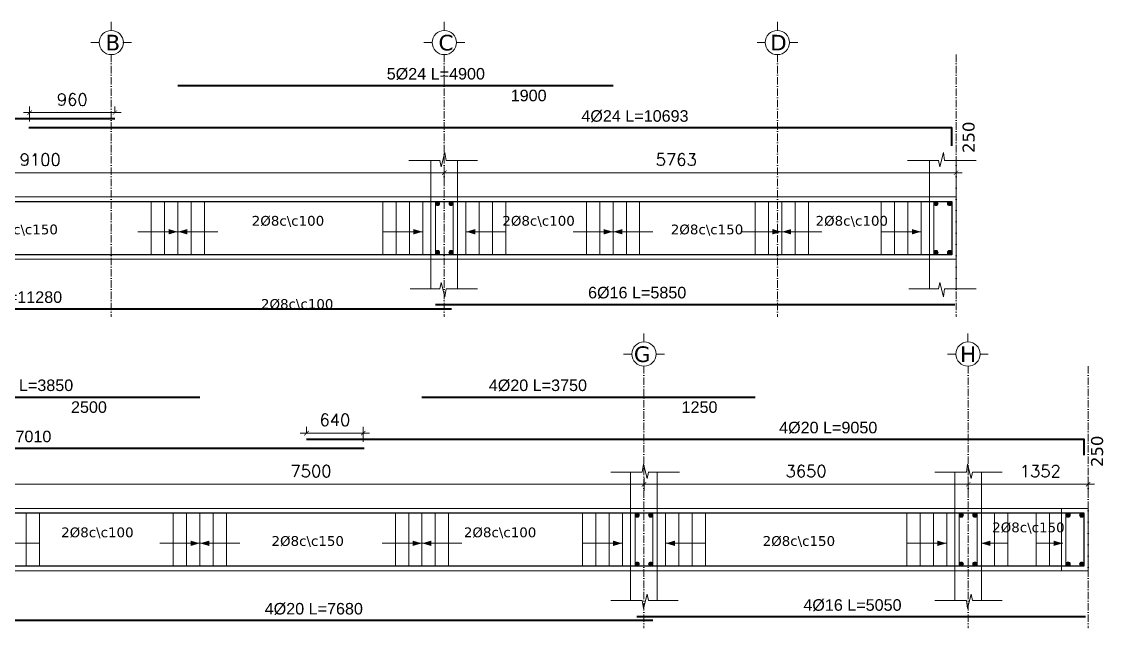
# Model space of a CAD drawing. Header units: inches. Extents: x -17020 to 43805, y -10194 to 123061.
# Drawn here: x 16658 to 17884, y 112094 to 112776 of the extents above; entities that cross this region are included whole.
import ezdxf

# ---------------------------------------------------------------- set-up
doc = ezdxf.new("R2010")
doc.units = ezdxf.units.IN
doc.header["$LTSCALE"] = 0.7
doc.header["$MEASUREMENT"] = 0
doc.linetypes.add('ACAD_ISO10W100', pattern=[18, 12, -3, 0, -3])
doc.layers.get('0').update_dxf_attribs({"lineweight": 13})
doc.layers.get('Defpoints').update_dxf_attribs({"lineweight": 5})
for name, color, linetype, lineweight in [('axis', 254, 'ACAD_ISO10W100', 9), ('BEAM FRAME', 5, 'Continuous', 18), ('COLUMN', 4, 'Continuous', 20), ('elevline', 30, 'Continuous', 20), ('FRAME 070', 5, 'Continuous', 60), ('hatch', 9, 'Continuous', 9), ('renforcment', 141, 'Continuous', 40), ('tex', 3, 'Continuous', 25), ('TEXT', 3, 'Continuous', 25), ('top rein. extension', 50, 'Continuous', 20), ('top renforcment', 7, 'Continuous', 40)]:
    doc.layers.add(name, color=color, linetype=linetype, lineweight=lineweight)
doc.styles.add('100', font='romans.shx', dxfattribs={"height": 13.5})
doc.styles.add('romanc', font='verdana.ttf', dxfattribs={"height": 250})
doc.styles.get("Standard").update_dxf_attribs({"font": 'arial.ttf', "height": 13})
doc.dimstyles.new('100', dxfattribs={"dimtxt": 13.5, "dimasz": 5, "dimexe": 7, "dimexo": 7, "dimgap": 8, "dimtad": 1, "dimdec": 0, "dimlfac": 10, "dimzin": 4, "dimdsep": 46, "dimtxsty": '100', "dimblk": 'ARCHTICK', "dimcen": 0.09, "dimdle": 7, "dimclrd": 1, "dimclre": 8, "dimclrt": 2, "dimadec": 0, "dimazin": 1, "dimtfac": 1, "dimtdec": 0, "dimtix": 1, "dimtofl": 0, "dimtmove": 0, "dimatfit": 3, "dimldrblk": 'ARCHTICK', "dimfxl": 0.18, "dimtolj": 1, "dimtzin": 0, "dimlwd": -1, "dimlwe": -1, "dimarcsym": 0})
doc.dimstyles.get("Standard").update_dxf_attribs({"dimtxt": 13, "dimasz": 5, "dimexe": 0.18, "dimexo": 0.0625, "dimgap": 6, "dimtad": 1, "dimdec": 0, "dimlfac": 10, "dimzin": 0, "dimdsep": 46, "dimtxsty": 'Standard', "dimblk": 'ARCHTICK', "dimcen": 0.09, "dimse1": 1, "dimse2": 1, "dimclrd": 1, "dimclre": 7, "dimclrt": 3, "dimadec": 0, "dimazin": 0, "dimtfac": 1, "dimtdec": 0, "dimtix": 1, "dimtofl": 0, "dimtmove": 0, "dimatfit": 3, "dimldrblk": 'ARCHTICK', "dimfxl": 1, "dimtolj": 1, "dimtzin": 0, "dimarcsym": 0})

# ---------------------------------------------------------------- blocks, each defined once
blk = doc.blocks.new('*D637')
at = {"layer": 'Defpoints', "color": 0, "transparency": 16777216}
for p in [(16666, 112657.1, -167.8), (17735.2, 112657.1, -218.4), (17735.2, 112657.1)]:
    blk.add_point(p, dxfattribs=at)
at = {"layer": 'TEXT', "color": 3, "transparency": 16777216, "insert": (17348.6, 112670.1), "char_height": 13, "attachment_point": 5}
blk.add_mtext('\\A1;4%%C24 L=10693', dxfattribs=at)
blk = doc.blocks.new('_ArchTick')
at = {"color": 0, "linetype": 'ByBlock', "lineweight": 0, "const_width": 0.15}
blk.add_lwpolyline([(-0.5, -0.5), (0.5, 0.5)], dxfattribs=at)
blk = doc.blocks.new('*D638')
at = {"color": 1, "transparency": 16777216}
blk.add_line((17140.9, 112606.5), (16216.9, 112606.5), dxfattribs=at)
at = {"color": 8, "transparency": 16777216}
for p, q in [((16223.9, 112600.5), (16223.9, 112613.5)), ((17133.9, 112599.9), (17133.9, 112613.5))]:
    blk.add_line(p, q, dxfattribs=at)
at = {"layer": 'Defpoints', "color": 0, "transparency": 16777216}
for p in [(16223.9, 112606.5), (16223.9, 112593.5), (17133.9, 112592.9)]:
    blk.add_point(p, dxfattribs=at)
at = {"color": 1, "transparency": 16777216, "xscale": 5, "yscale": 5, "zscale": 5, "rotation": 180}
blk.add_blockref('_ArchTick', (16223.9, 112606.5), dxfattribs=at)
at = {"color": 1, "transparency": 16777216, "xscale": 5, "yscale": 5, "zscale": 5}
blk.add_blockref('_ArchTick', (17133.9, 112606.5), dxfattribs=at)
at = {"color": 2, "transparency": 16777216, "insert": (16678.9, 112621.2), "char_height": 13.5, "attachment_point": 5, "style": '100'}
blk.add_mtext('\\A1;9100', dxfattribs=at)
blk = doc.blocks.new('*D639')
at = {"layer": 'Defpoints', "color": 0, "transparency": 16777216}
for p in [(15987.9, 112667.1, -218.5), (16763, 112667.1, -157.8), (16763, 112667.1)]:
    blk.add_point(p, dxfattribs=at)
at = {"layer": 'TEXT', "color": 3, "transparency": 16777216, "insert": (16410.5, 112680.1), "char_height": 13, "attachment_point": 5}
blk.add_mtext('\\A1;4%%C24 L=7750', dxfattribs=at)
blk = doc.blocks.new('*D699')
at = {"color": 8, "transparency": 16777216}
for p, q in [((16667, 112664.1), (16667, 112681.1)), ((16763, 112674.1), (16763, 112681.1))]:
    blk.add_line(p, q, dxfattribs=at)
at = {"color": 1, "transparency": 16777216}
blk.add_line((16660, 112674.1), (16770, 112674.1), dxfattribs=at)
at = {"layer": 'Defpoints', "color": 0, "transparency": 16777216}
for p in [(16763, 112674.1), (16763, 112667.1), (16667, 112657.1)]:
    blk.add_point(p, dxfattribs=at)
at = {"color": 1, "transparency": 16777216, "xscale": 5, "yscale": 5, "zscale": 5, "rotation": 180}
blk.add_blockref('_ArchTick', (16667, 112674.1), dxfattribs=at)
at = {"color": 1, "transparency": 16777216, "xscale": 5, "yscale": 5, "zscale": 5}
blk.add_blockref('_ArchTick', (16763, 112674.1), dxfattribs=at)
at = {"color": 2, "transparency": 16777216, "insert": (16715, 112688.8), "char_height": 13.5, "attachment_point": 5, "style": '100'}
blk.add_mtext('\\A1;960', dxfattribs=at)
blk = doc.blocks.new('*D640')
at = {"color": 1, "transparency": 16777216}
blk.add_line((17126.9, 112606.5), (17717.2, 112606.5), dxfattribs=at)
at = {"color": 8, "transparency": 16777216}
for p, q in [((17133.9, 112599.9), (17133.9, 112613.5)), ((17710.2, 112597.6), (17710.2, 112613.5))]:
    blk.add_line(p, q, dxfattribs=at)
at = {"layer": 'Defpoints', "color": 0, "transparency": 16777216}
for p in [(17710.2, 112606.5), (17133.9, 112592.9), (17710.2, 112590.6)]:
    blk.add_point(p, dxfattribs=at)
at = {"color": 1, "transparency": 16777216, "xscale": 5, "yscale": 5, "zscale": 5, "rotation": 180}
blk.add_blockref('_ArchTick', (17133.9, 112606.5), dxfattribs=at)
at = {"color": 1, "transparency": 16777216, "xscale": 5, "yscale": 5, "zscale": 5}
blk.add_blockref('_ArchTick', (17710.2, 112606.5), dxfattribs=at)
at = {"color": 2, "transparency": 16777216, "insert": (17395.1, 112621.2), "char_height": 13.5, "attachment_point": 5, "style": '100'}
blk.add_mtext('\\A1;5763', dxfattribs=at)
blk = doc.blocks.new('*D641')
at = {"layer": 'Defpoints', "color": 0, "transparency": 16777216}
for p in [(17123.9, 112458.3, -37100.9), (17123.9, 112458.3), (17708.9, 112458.3, -13870.6)]:
    blk.add_point(p, dxfattribs=at)
at = {"layer": 'TEXT', "color": 3, "transparency": 16777216, "insert": (17351.1, 112471.3), "char_height": 13, "attachment_point": 5}
blk.add_mtext('\\A1;6%%C16 L=5850', dxfattribs=at)
blk = doc.blocks.new('*D643')
at = {"layer": 'Defpoints', "color": 0, "transparency": 16777216}
for p in [(16013.9, 112453.2, -37100.9), (16013.9, 112453.2), (17141.9, 112453.2, -13652.7)]:
    blk.add_point(p, dxfattribs=at)
at = {"layer": 'TEXT', "color": 3, "transparency": 16777216, "insert": (16643.3, 112466.2), "char_height": 13, "attachment_point": 5}
blk.add_mtext('\\A1;7%%C20 L=11280', dxfattribs=at)
blk = doc.blocks.new('*D651')
at = {"layer": 'Defpoints', "color": 0, "transparency": 16777216}
for p in [(16833.9, 112704.6, -203.1), (16833.9, 112704.6), (17323.9, 112704.6, -189.9)]:
    blk.add_point(p, dxfattribs=at)
at = {"layer": 'TEXT', "color": 3, "transparency": 16777216, "insert": (17124.4, 112717.6), "char_height": 13, "attachment_point": 5}
blk.add_mtext('\\A1;5%%C24 L=4900', dxfattribs=at)
blk = doc.blocks.new('*D652')
at = {"layer": 'Defpoints', "color": 0, "transparency": 16777216}
for p in [(17133.9, 112703.1), (17323.9, 112703.1), (17323.9, 112680.7)]:
    blk.add_point(p, dxfattribs=at)
at = {"layer": 'TEXT', "color": 3, "transparency": 16777216, "insert": (17228.9, 112693.3), "char_height": 13, "attachment_point": 5}
blk.add_mtext('\\A1;1900', dxfattribs=at)
blk = doc.blocks.new('*D681')
at = {"layer": 'Defpoints', "color": 0, "transparency": 16777216}
for p in [(16342.8, 112296.4, 24.9), (16342.8, 112296.4), (17043.7, 112296.4, -167.8)]:
    blk.add_point(p, dxfattribs=at)
at = {"layer": 'TEXT', "color": 3, "transparency": 16777216, "insert": (16636.2, 112309.4), "char_height": 13, "attachment_point": 5}
blk.add_mtext('\\A1;4%%C20 L=7010', dxfattribs=at)
blk = doc.blocks.new('*D682')
at = {"color": 8, "transparency": 16777216}
for p, q in [((17358.8, 112249.5), (17358.8, 112262.8)), ((17723.8, 112249.8), (17723.8, 112262.8))]:
    blk.add_line(p, q, dxfattribs=at)
at = {"color": 1, "transparency": 16777216}
blk.add_line((17351.8, 112255.8), (17730.8, 112255.8), dxfattribs=at)
at = {"layer": 'Defpoints', "color": 0, "transparency": 16777216}
for p in [(17723.8, 112255.8), (17358.8, 112242.5), (17723.8, 112242.8)]:
    blk.add_point(p, dxfattribs=at)
at = {"color": 1, "transparency": 16777216, "xscale": 5, "yscale": 5, "zscale": 5, "rotation": 180}
blk.add_blockref('_ArchTick', (17358.8, 112255.8), dxfattribs=at)
at = {"color": 1, "transparency": 16777216, "xscale": 5, "yscale": 5, "zscale": 5}
blk.add_blockref('_ArchTick', (17723.8, 112255.8), dxfattribs=at)
at = {"color": 2, "transparency": 16777216, "insert": (17541.3, 112270.6), "char_height": 13.5, "attachment_point": 5, "style": '100'}
blk.add_mtext('\\A1;3650', dxfattribs=at)
blk = doc.blocks.new('*D683')
at = {"layer": 'Defpoints', "color": 0, "transparency": 16777216}
for p in [(16978.7, 112306.4, -157.8), (16978.7, 112306.4), (17883.7, 112306.4, -218.5)]:
    blk.add_point(p, dxfattribs=at)
at = {"layer": 'TEXT', "color": 3, "transparency": 16777216, "insert": (17566.2, 112319.4), "char_height": 13, "attachment_point": 5}
blk.add_mtext('\\A1;4%%C20 L=9050', dxfattribs=at)
blk = doc.blocks.new('*D704')
at = {"color": 1, "transparency": 16777216}
blk.add_line((17049.7, 112313.4), (16971.7, 112313.4), dxfattribs=at)
at = {"color": 8, "transparency": 16777216}
for p, q in [((16978.7, 112313.4), (16978.7, 112320.4)), ((17042.7, 112303.4), (17042.7, 112320.4))]:
    blk.add_line(p, q, dxfattribs=at)
at = {"layer": 'Defpoints', "color": 0, "transparency": 16777216}
for p in [(16978.7, 112313.4), (16978.7, 112306.4), (17042.7, 112296.4)]:
    blk.add_point(p, dxfattribs=at)
at = {"color": 1, "transparency": 16777216, "xscale": 5, "yscale": 5, "zscale": 5, "rotation": 180}
blk.add_blockref('_ArchTick', (16978.7, 112313.4), dxfattribs=at)
at = {"color": 1, "transparency": 16777216, "xscale": 5, "yscale": 5, "zscale": 5}
blk.add_blockref('_ArchTick', (17042.7, 112313.4), dxfattribs=at)
at = {"color": 2, "transparency": 16777216, "insert": (17010.7, 112328.2), "char_height": 13.5, "attachment_point": 5, "style": '100'}
blk.add_mtext('\\A1;640', dxfattribs=at)
blk = doc.blocks.new('*D684')
at = {"color": 8, "transparency": 16777216}
for p, q in [((16608.8, 112246.9), (16608.8, 112262.8)), ((17358.8, 112248.3), (17358.8, 112262.8))]:
    blk.add_line(p, q, dxfattribs=at)
at = {"color": 1, "transparency": 16777216}
blk.add_line((17365.8, 112255.8), (16601.8, 112255.8), dxfattribs=at)
at = {"layer": 'Defpoints', "color": 0, "transparency": 16777216}
for p in [(16608.8, 112255.8), (16608.8, 112239.9), (17358.8, 112241.3)]:
    blk.add_point(p, dxfattribs=at)
at = {"color": 1, "transparency": 16777216, "xscale": 5, "yscale": 5, "zscale": 5, "rotation": 180}
blk.add_blockref('_ArchTick', (16608.8, 112255.8), dxfattribs=at)
at = {"color": 1, "transparency": 16777216, "xscale": 5, "yscale": 5, "zscale": 5}
blk.add_blockref('_ArchTick', (17358.8, 112255.8), dxfattribs=at)
at = {"color": 2, "transparency": 16777216, "insert": (16983.8, 112270.6), "char_height": 13.5, "attachment_point": 5, "style": '100'}
blk.add_mtext('\\A1;7500', dxfattribs=at)
blk = doc.blocks.new('*D685')
at = {"color": 8, "transparency": 16777216}
for p, q in [((17723.8, 112249.7), (17723.8, 112262.8)), ((17858.9, 112249.5), (17858.9, 112262.8))]:
    blk.add_line(p, q, dxfattribs=at)
at = {"color": 1, "transparency": 16777216}
blk.add_line((17865.9, 112255.8), (17716.8, 112255.8), dxfattribs=at)
at = {"layer": 'Defpoints', "color": 0, "transparency": 16777216}
for p in [(17723.8, 112255.8), (17723.8, 112242.7), (17858.9, 112242.5)]:
    blk.add_point(p, dxfattribs=at)
at = {"color": 1, "transparency": 16777216, "xscale": 5, "yscale": 5, "zscale": 5, "rotation": 180}
blk.add_blockref('_ArchTick', (17723.8, 112255.8), dxfattribs=at)
at = {"color": 1, "transparency": 16777216, "xscale": 5, "yscale": 5, "zscale": 5}
blk.add_blockref('_ArchTick', (17858.9, 112255.8), dxfattribs=at)
at = {"color": 2, "transparency": 16777216, "insert": (17805, 112270.6), "char_height": 13.5, "attachment_point": 5, "style": '100'}
blk.add_mtext('\\A1;1352', dxfattribs=at)
blk = doc.blocks.new('*D686')
at = {"layer": 'Defpoints', "color": 0, "transparency": 16777216}
for p in [(16600.8, 112102.5, -13652.7), (17368.8, 112102.5, -49467.8), (17368.8, 112102.5)]:
    blk.add_point(p, dxfattribs=at)
at = {"layer": 'TEXT', "color": 3, "transparency": 16777216, "insert": (16987, 112115.5), "char_height": 13, "attachment_point": 5}
blk.add_mtext('\\A1;4%%C20 L=7680', dxfattribs=at)
blk = doc.blocks.new('*D690')
at = {"layer": 'Defpoints', "color": 0, "transparency": 16777216}
for p in [(17108.8, 112354, -203.1), (17108.8, 112354), (17483.8, 112354, -189.9)]:
    blk.add_point(p, dxfattribs=at)
at = {"layer": 'TEXT', "color": 3, "transparency": 16777216, "insert": (17239.3, 112367), "char_height": 13, "attachment_point": 5}
blk.add_mtext('\\A1;4%%C20 L=3750', dxfattribs=at)
blk = doc.blocks.new('*D691')
at = {"layer": 'Defpoints', "color": 0, "transparency": 16777216}
for p in [(17358.8, 112352.4), (17483.8, 112352.4), (17483.8, 112330)]:
    blk.add_point(p, dxfattribs=at)
at = {"layer": 'TEXT', "color": 3, "transparency": 16777216, "insert": (17421.3, 112342.6), "char_height": 13, "attachment_point": 5}
blk.add_mtext('\\A1;1250', dxfattribs=at)
blk = doc.blocks.new('*D693')
at = {"layer": 'Defpoints', "color": 0, "transparency": 16777216}
for p in [(16473.8, 112354, -203.1), (16473.8, 112354), (16858.8, 112354, -189.9)]:
    blk.add_point(p, dxfattribs=at)
at = {"layer": 'TEXT', "color": 3, "transparency": 16777216, "insert": (16660.8, 112367), "char_height": 13, "attachment_point": 5}
blk.add_mtext('\\A1;4%%C20 L=3850', dxfattribs=at)
blk = doc.blocks.new('*D694')
at = {"layer": 'Defpoints', "color": 0, "transparency": 16777216}
for p in [(16608.8, 112352.4), (16858.8, 112352.4), (16858.8, 112330)]:
    blk.add_point(p, dxfattribs=at)
at = {"layer": 'TEXT', "color": 3, "transparency": 16777216, "insert": (16733.8, 112342.6), "char_height": 13, "attachment_point": 5}
blk.add_mtext('\\A1;2500', dxfattribs=at)
blk = doc.blocks.new('*D696')
at = {"layer": 'Defpoints', "color": 0, "transparency": 16777216}
for p in [(17350.8, 112106.7, -13652.7), (17855.7, 112106.7, -37100.9), (17855.7, 112106.7)]:
    blk.add_point(p, dxfattribs=at)
at = {"layer": 'TEXT', "color": 3, "transparency": 16777216, "insert": (17593.5, 112119.7), "char_height": 13, "attachment_point": 5}
blk.add_mtext('\\A1;4%%C16 L=5050', dxfattribs=at)

msp = doc.modelspace()

# ---------------------------------------------------------------- hatches: boundary and pattern name
at = {"layer": 'elevline'}
for points in [[(17128.69, 112571.82, 1), (17123.93, 112571.82, 1)], [(17139.18, 112571.82, -1), (17143.93, 112571.82, -1)], [(17689.98, 112571.82, 1), (17685.22, 112571.82, 1)], [(17700.47, 112571.82, -1), (17705.22, 112571.82, -1)], [(17128.69, 112516.57, -1), (17123.93, 112516.57, -1)], [(17139.18, 112516.57, 1), (17143.93, 112516.57, 1)], [(17689.98, 112516.57, -1), (17685.22, 112516.57, -1)], [(17700.47, 112516.57, 1), (17705.22, 112516.57, 1)], [(17353.52, 112221.16, 1), (17348.76, 112221.16, 1)], [(17364, 112221.16, -1), (17368.76, 112221.16, -1)], [(17718.52, 112221.16, 1), (17713.76, 112221.16, 1)], [(17729, 112221.16, -1), (17733.76, 112221.16, -1)], [(17838.69, 112221.16, 1), (17833.93, 112221.16, 1)], [(17849.18, 112221.16, -1), (17853.93, 112221.16, -1)], [(17353.52, 112165.92, -1), (17348.76, 112165.92, -1)], [(17364, 112165.92, 1), (17368.76, 112165.92, 1)], [(17718.52, 112165.92, -1), (17713.76, 112165.92, -1)], [(17729, 112165.92, 1), (17733.76, 112165.92, 1)], [(17838.69, 112165.92, -1), (17833.93, 112165.92, -1)], [(17849.18, 112165.92, 1), (17853.93, 112165.92, 1)]]:
    msp.add_hatch(color=256, dxfattribs=at).paths.add_polyline_path(points)

# ---------------------------------------------------------------- linework, layer by layer
at = {"layer": 'axis'}
for p, q in [((16758.93, 112739.39), (16758.93, 112444.46)), ((17133.93, 112739.39), (17133.93, 112444.46)), ((17508.93, 112739.39), (17508.93, 112444.46)), ((17508.93, 112739.39), (17508.93, 112444.46)), ((17710.22, 112739.39, -217.91), (17710.22, 112444.46, -217.91)), ((17710.22, 112739.39, -217.91), (17710.22, 112444.46, -217.91)), ((17358.76, 112388.73), (17358.76, 112093.8)), ((17723.76, 112388.73), (17723.76, 112093.8)), ((17858.93, 112388.73), (17858.93, 112093.8))]:
    msp.add_line(p, q, dxfattribs=at)
at = {"layer": 'BEAM FRAME', "elevation": 217.91}
for points in [[(17710.22, 112509.2), (16013.94, 112509.2), (16013.94, 112579.2), (17710.22, 112579.2)], [(17858.93, 112158.54), (14648.76, 112158.54), (14648.76, 112228.54), (17858.93, 112228.54)]]:
    msp.add_lwpolyline(points, close=True, dxfattribs=at)
at = {"layer": 'COLUMN', "lineweight": 20}
for p, q in [((17118.93, 112620.12, 217.91), (17118.93, 112579.2, 217.91)), ((17148.93, 112620.12, 217.91), (17148.93, 112579.2, 217.91)), ((17680.22, 112620.12), (17680.22, 112579.2)), ((17710.22, 112620.12), (17710.22, 112579.2)), ((17118.93, 112475.77, 217.91), (17118.93, 112509.2, 217.91)), ((17148.93, 112475.77, 217.91), (17148.93, 112509.2, 217.91)), ((17680.22, 112475.77), (17680.22, 112509.2)), ((17710.22, 112475.77), (17710.22, 112509.2)), ((17343.76, 112269.47, 217.91), (17343.76, 112228.54, 217.91)), ((17373.76, 112269.47, 217.91), (17373.76, 112228.54, 217.91)), ((17708.76, 112269.47, 217.91), (17708.76, 112228.54, 217.91)), ((17738.76, 112269.47, 217.91), (17738.76, 112228.54, 217.91)), ((17343.76, 112125.11, 217.91), (17343.76, 112158.54, 217.91)), ((17373.76, 112125.11, 217.91), (17373.76, 112158.54, 217.91)), ((17708.76, 112125.11, 217.91), (17708.76, 112158.54, 217.91)), ((17738.76, 112125.11, 217.91), (17738.76, 112158.54, 217.91))]:
    msp.add_line(p, q, dxfattribs=at)
at = {"layer": 'elevline'}
for p, q in [((16803.98, 112514.2), (16803.98, 112574.2)), ((16818.98, 112514.2), (16818.98, 112574.2)), ((16833.93, 112514.2), (16833.93, 112574.2)), ((16848.89, 112514.2), (16848.89, 112574.2)), ((16863.89, 112514.2), (16863.89, 112574.2)), ((17064.66, 112514.2), (17064.66, 112574.2)), ((17079.66, 112514.2), (17079.66, 112574.2)), ((17094.66, 112514.2), (17094.66, 112574.2)), ((17109.62, 112514.2), (17109.62, 112574.2)), ((17158.25, 112514.2), (17158.25, 112574.2)), ((17173.21, 112514.2), (17173.21, 112574.2)), ((17188.21, 112514.2), (17188.21, 112574.2)), ((17203.21, 112514.2), (17203.21, 112574.2)), ((17293.98, 112514.2), (17293.98, 112574.2)), ((17308.98, 112514.2), (17308.98, 112574.2)), ((17323.93, 112514.2), (17323.93, 112574.2)), ((17338.89, 112514.2), (17338.89, 112574.2)), ((17353.89, 112514.2), (17353.89, 112574.2)), ((17483.98, 112514.2), (17483.98, 112574.2)), ((17498.98, 112514.2), (17498.98, 112574.2)), ((17513.93, 112514.2), (17513.93, 112574.2)), ((17528.89, 112514.2), (17528.89, 112574.2)), ((17543.89, 112514.2), (17543.89, 112574.2)), ((17625.95, 112514.2, -217.91), (17625.95, 112574.2, -217.91)), ((17640.95, 112514.2, -217.91), (17640.95, 112574.2, -217.91)), ((17655.95, 112514.2, -217.91), (17655.95, 112574.2, -217.91)), ((17670.91, 112514.2, -217.91), (17670.91, 112574.2, -217.91)), ((16663.03, 112163.54), (16663.03, 112223.54)), ((16678.03, 112163.54), (16678.03, 112223.54)), ((16828.8, 112163.54), (16828.8, 112223.54)), ((16843.8, 112163.54), (16843.8, 112223.54)), ((16858.76, 112163.54), (16858.76, 112223.54)), ((16873.72, 112163.54), (16873.72, 112223.54)), ((16888.72, 112163.54), (16888.72, 112223.54)), ((17078.8, 112163.54), (17078.8, 112223.54)), ((17093.8, 112163.54), (17093.8, 112223.54)), ((17108.76, 112163.54), (17108.76, 112223.54)), ((17123.72, 112163.54), (17123.72, 112223.54)), ((17138.72, 112163.54), (17138.72, 112223.54)), ((17289.49, 112163.54), (17289.49, 112223.54)), ((17304.49, 112163.54), (17304.49, 112223.54)), ((17319.49, 112163.54), (17319.49, 112223.54)), ((17334.45, 112163.54), (17334.45, 112223.54)), ((17383.07, 112163.54), (17383.07, 112223.54)), ((17398.03, 112163.54), (17398.03, 112223.54)), ((17413.03, 112163.54), (17413.03, 112223.54)), ((17428.03, 112163.54), (17428.03, 112223.54)), ((17654.69, 112163.54), (17654.69, 112223.54)), ((17669.69, 112163.54), (17669.69, 112223.54)), ((17684.69, 112163.54), (17684.69, 112223.54)), ((17699.65, 112163.54), (17699.65, 112223.54)), ((17713.72, 112163.54), (17713.72, 112223.54)), ((17753.26, 112163.54), (17753.26, 112223.54)), ((17768.26, 112163.54), (17768.26, 112223.54)), ((17800.43, 112163.54), (17800.43, 112223.54)), ((17815.43, 112163.54), (17815.43, 112223.54)), ((17833.89, 112163.54), (17833.89, 112223.54))]:
    msp.add_line(p, q, dxfattribs=at)
for centre in [(17126.31, 112571.82), (17141.56, 112571.82), (17687.6, 112571.82, -217.91), (17702.85, 112571.82, -217.91), (17126.31, 112516.57), (17141.56, 112516.57), (17687.6, 112516.57, -217.91), (17702.85, 112516.57, -217.91), (17351.14, 112221.16), (17366.38, 112221.16), (17716.14, 112221.16), (17731.38, 112221.16), (17836.31, 112221.16), (17851.56, 112221.16), (17351.14, 112165.92), (17366.38, 112165.92), (17716.14, 112165.92), (17731.38, 112165.92), (17836.31, 112165.92), (17851.56, 112165.92)]:
    msp.add_circle(centre, 2.38, dxfattribs=at)
at = {"layer": 'FRAME 070', "lineweight": 20}
for p, q in [((17129.41, 112620.12, 217.91), (17094.05, 112620.12, 217.91)), ((17130.44, 112613.05, 217.91), (17128.93, 112620.12, 217.91)), ((17134.62, 112629.12, 217.91), (17130.44, 112613.05, 217.91)), ((17135.97, 112620.12, 217.91), (17134.62, 112629.12, 217.91)), ((17171.33, 112620.12, 217.91), (17135.97, 112620.12, 217.91)), ((17690.7, 112620.12), (17655.34, 112620.12)), ((17691.73, 112613.05), (17690.22, 112620.12)), ((17695.91, 112629.12), (17691.73, 112613.05)), ((17697.26, 112620.12), (17695.91, 112629.12)), ((17732.61, 112620.12), (17697.26, 112620.12)), ((17130.44, 112482.84, 217.91), (17128.93, 112475.77, 217.91)), ((17134.62, 112466.77, 217.91), (17130.44, 112482.84, 217.91)), ((17691.73, 112482.84), (17690.22, 112475.77)), ((17695.91, 112466.77), (17691.73, 112482.84)), ((17128.93, 112475.77, 217.91), (17095.54, 112475.77, 217.91)), ((17135.97, 112475.77, 217.91), (17134.62, 112466.77, 217.91)), ((17171.33, 112475.77, 217.91), (17135.97, 112475.77, 217.91)), ((17690.22, 112475.77), (17656.83, 112475.77)), ((17697.26, 112475.77), (17695.91, 112466.77)), ((17732.61, 112475.77), (17697.26, 112475.77)), ((17356.73, 112269.47, 217.91), (17358.08, 112278.47, 217.91)), ((17358.08, 112278.47, 217.91), (17362.26, 112262.39, 217.91)), ((17721.73, 112269.47, 217.91), (17723.08, 112278.47, 217.91)), ((17723.08, 112278.47, 217.91), (17727.26, 112262.39, 217.91)), ((17321.37, 112269.47, 217.91), (17356.73, 112269.47, 217.91)), ((17362.26, 112262.39, 217.91), (17363.77, 112269.47, 217.91)), ((17363.29, 112269.47, 217.91), (17398.65, 112269.47, 217.91)), ((17686.37, 112269.47, 217.91), (17721.73, 112269.47, 217.91)), ((17727.26, 112262.39, 217.91), (17728.77, 112269.47, 217.91)), ((17728.77, 112269.47, 217.91), (17762.16, 112269.47, 217.91)), ((17358.08, 112116.11, 217.91), (17362.26, 112132.19, 217.91)), ((17362.26, 112132.19, 217.91), (17363.77, 112125.11, 217.91)), ((17723.08, 112116.11, 217.91), (17727.26, 112132.19, 217.91)), ((17727.26, 112132.19, 217.91), (17728.77, 112125.11, 217.91)), ((17321.37, 112125.11, 217.91), (17356.73, 112125.11, 217.91)), ((17356.73, 112125.11, 217.91), (17358.08, 112116.11, 217.91)), ((17363.77, 112125.11, 217.91), (17397.16, 112125.11, 217.91)), ((17686.37, 112125.11, 217.91), (17721.73, 112125.11, 217.91)), ((17721.73, 112125.11, 217.91), (17723.08, 112116.11, 217.91)), ((17728.77, 112125.11, 217.91), (17762.16, 112125.11, 217.91))]:
    msp.add_line(p, q, dxfattribs=at)
at = {"layer": 'FRAME 070', "lineweight": 15}
for points in [[(17148.93, 112509.2), (17118.93, 112509.2), (17118.93, 112579.2), (17148.93, 112579.2)], [(17343.76, 112158.54), (17373.76, 112158.54), (17373.76, 112228.54), (17343.76, 112228.54)], [(17708.76, 112158.54), (17738.76, 112158.54), (17738.76, 112228.54), (17708.76, 112228.54)], [(17828.93, 112158.54), (17858.93, 112158.54), (17858.93, 112228.54), (17828.93, 112228.54)]]:
    msp.add_lwpolyline(points, close=True, dxfattribs=at)
at = {"layer": 'FRAME 070', "lineweight": 15, "elevation": -217.91}
msp.add_lwpolyline([(17710.22, 112509.2), (17680.22, 112509.2), (17680.22, 112579.2), (17710.22, 112579.2)], close=True, dxfattribs=at)
at = {"layer": 'hatch'}
for p, q in [((16758.93, 112776.36), (16758.93, 112766.63)), ((17133.93, 112776.36), (17133.93, 112766.63)), ((17508.93, 112776.36), (17508.93, 112766.63)), ((16736.01, 112752.89), (16745.75, 112752.89)), ((16781.86, 112752.89), (16772.12, 112752.89)), ((17111.01, 112752.89), (17120.75, 112752.89)), ((17156.86, 112752.89), (17147.12, 112752.89)), ((17486.01, 112752.89), (17495.75, 112752.89)), ((17531.86, 112752.89), (17522.12, 112752.89)), ((17358.76, 112425.7), (17358.76, 112415.97)), ((17723.56, 112425.7), (17723.56, 112415.97)), ((17335.84, 112402.23), (17345.57, 112402.23)), ((17381.68, 112402.23), (17371.95, 112402.23)), ((17700.64, 112402.23), (17710.37, 112402.23)), ((17746.48, 112402.23), (17736.75, 112402.23))]:
    msp.add_line(p, q, dxfattribs=at)
for centre in [(16758.93, 112753.01), (17133.93, 112753.01), (17508.93, 112753.01), (17358.76, 112402.35), (17723.56, 112402.35)]:
    msp.add_circle(centre, 13.62, dxfattribs=at)
at = {"layer": 'renforcment', "lineweight": -2, "elevation": 217.91}
for points in [[(17705.22, 112514.2), (16018.94, 112514.2), (16018.94, 112574.2), (17705.22, 112574.2)], [(17853.93, 112163.54), (14653.76, 112163.54), (14653.76, 112223.54), (17853.93, 112223.54)]]:
    msp.add_lwpolyline(points, close=True, dxfattribs=at)
at = {"layer": 'top rein. extension'}
for p, q in [((16833.93, 112540.03), (16788.98, 112540.03)), ((16833.93, 112540.03), (16878.89, 112540.03)), ((17109.62, 112540.03), (17064.66, 112540.03)), ((17158.25, 112540.03), (17203.21, 112540.03)), ((17323.93, 112540.03), (17278.98, 112540.03)), ((17323.93, 112540.03), (17368.89, 112540.03)), ((17513.93, 112540.03), (17468.98, 112540.03)), ((17513.93, 112540.03), (17558.89, 112540.03)), ((17670.91, 112540.03, -217.91), (17625.95, 112540.03, -217.91)), ((16633.07, 112189.38), (16678.03, 112189.38)), ((16858.76, 112189.38), (16813.8, 112189.38)), ((16858.76, 112189.38), (16903.72, 112189.38)), ((17108.76, 112189.38), (17063.8, 112189.38)), ((17108.76, 112189.38), (17153.72, 112189.38)), ((17334.45, 112189.38), (17289.49, 112189.38)), ((17383.07, 112189.38), (17428.03, 112189.38)), ((17699.65, 112189.38), (17654.69, 112189.38)), ((17738.3, 112189.38), (17768.26, 112189.38)), ((17830.39, 112189.38), (17800.43, 112189.38))]:
    msp.add_line(p, q, dxfattribs=at)
for points in [[(16823.46, 112543.03), (16833.59, 112540.03), (16823.46, 112537.03)], [(16844.41, 112543.03), (16834.28, 112540.03), (16844.41, 112537.03)], [(17099.15, 112543.03), (17109.28, 112540.03), (17099.15, 112537.03)], [(17168.72, 112543.03), (17158.59, 112540.03), (17168.72, 112537.03)], [(17313.46, 112543.03), (17323.59, 112540.03), (17313.46, 112537.03)], [(17334.41, 112543.03), (17324.28, 112540.03), (17334.41, 112537.03)], [(17503.46, 112543.03), (17513.59, 112540.03), (17503.46, 112537.03)], [(17524.41, 112543.03), (17514.28, 112540.03), (17524.41, 112537.03)], [(17660.44, 112543.03, -217.91), (17670.57, 112540.03, -217.91), (17660.44, 112537.03, -217.91)], [(16848.29, 112192.38), (16858.41, 112189.38), (16848.29, 112186.38)], [(16869.24, 112192.38), (16859.11, 112189.38), (16869.24, 112186.38)], [(17098.29, 112192.38), (17108.41, 112189.38), (17098.29, 112186.38)], [(17119.24, 112192.38), (17109.11, 112189.38), (17119.24, 112186.38)], [(17323.98, 112192.38), (17334.1, 112189.38), (17323.98, 112186.38)], [(17393.55, 112192.38), (17383.42, 112189.38), (17393.55, 112186.38)], [(17689.18, 112192.38), (17699.3, 112189.38), (17689.18, 112186.38)], [(17748.77, 112192.38), (17738.64, 112189.38), (17748.77, 112186.38)], [(17819.92, 112192.38), (17830.05, 112189.38), (17819.92, 112186.38)]]:
    msp.add_solid(points, dxfattribs=at)
at = {"layer": 'top renforcment'}
for p, q in [((17123.93, 112458.32), (17708.92, 112458.32, -217.91)), ((16013.94, 112453.2), (17141.93, 112453.2)), ((17855.73, 112106.72), (17350.76, 112106.72)), ((17368.76, 112102.55, -12366.96), (16600.76, 112102.55))]:
    msp.add_line(p, q, dxfattribs=at)
for points in [[(16833.93, 112704.63), (17323.93, 112704.63)], [(16762.96, 112667.07), (16018.94, 112667.07), (16018.94, 112649.18)], [(17705.22, 112636.8), (17705.22, 112657.07), (16665.96, 112657.07)], [(16473.76, 112353.97), (16858.76, 112353.97)], [(17108.76, 112353.97), (17483.76, 112353.97)], [(16978.73, 112306.41), (17853.93, 112306.41), (17853.93, 112288.52)], [(16342.76, 112296.41), (17043.73, 112296.41)]]:
    msp.add_lwpolyline(points, dxfattribs=at)
at = {"layer": 'top renforcment', "lineweight": 15}
for points in [[(17143.93, 112514.2), (17123.93, 112514.2), (17123.93, 112574.2), (17143.93, 112574.2)], [(17348.76, 112163.54), (17368.76, 112163.54), (17368.76, 112223.54), (17348.76, 112223.54)], [(17713.76, 112163.54), (17733.76, 112163.54), (17733.76, 112223.54), (17713.76, 112223.54)], [(17833.93, 112163.54), (17853.93, 112163.54), (17853.93, 112223.54), (17833.93, 112223.54)]]:
    msp.add_lwpolyline(points, close=True, dxfattribs=at)
at = {"layer": 'top renforcment', "lineweight": 15, "elevation": -217.91}
msp.add_lwpolyline([(17705.22, 112514.2), (17685.22, 112514.2), (17685.22, 112574.2), (17705.22, 112574.2)], close=True, dxfattribs=at)

# ---------------------------------------------------------------- texts
at = {"layer": 'tex', "style": 'romanc'}
for s, p in [('2%%C8c\\c100', (16917.13, 112546.85, -33436.19)), ('2%%C8c\\c100', (17199.28, 112546.85, -33436.19)), ('2%%C8c\\c100', (17551.94, 112546.85, -33436.19)), ('2%%C8c\\c150', (16617.29, 112537.13, -33436.19)), ('2%%C8c\\c150', (17388.96, 112537.13, -33436.19)), ('2%%C8c\\c100', (16927.49, 112453.2)), ('2%%C8c\\c150', (17750.81, 112201.78, -33436.19)), ('2%%C8c\\c100', (16702.53, 112196.19, -33436.19)), ('2%%C8c\\c100', (17155.96, 112196.19, -33436.19)), ('2%%C8c\\c150', (16939.36, 112186.47, -33436.19)), ('2%%C8c\\c150', (17492.39, 112186.47, -33436.19))]:
    msp.add_text(s, height=11, dxfattribs=at).set_placement(p)
at = {"layer": 'TEXT', "style": 'romanc'}
for s, p in [('B', (16752.34, 112744.09)), ('C', (17127.34, 112744.09)), ('D', (17500.82, 112744.09)), ('G', (17347.36, 112393.43)), ('H', (17714.54, 112393.43))]:
    msp.add_text(s, height=17.6, dxfattribs=at).set_placement(p)
for p in [(17731.01, 112628.71, -72739.24), (17875.61, 112275.24, -73175.05)]:
    msp.add_text('250', height=13.5, rotation=90, dxfattribs=at).set_placement(p)

# ---------------------------------------------------------------- dimensions: what is measured, and where the dimension line sits
dim = msp.add_linear_dim(base=(16762.96, 112674.07), p1=(16666.96, 112657.07), p2=(16762.96, 112667.07), angle=180, dimstyle='100')
dim.commit()
dim.dimension.update_dxf_attribs({"geometry": '*D699', "text_midpoint": (16714.96, 112688.82)})
for base, p1, p2, picture, middle in [((16223.93, 112606.49), (17133.93, 112592.9), (16223.93, 112593.5), '*D638', (16678.93, 112606.49)), ((16608.76, 112255.84), (17358.76, 112241.26), (16608.76, 112239.93), '*D684', (16983.76, 112255.84)), ((17723.76, 112255.84), (17858.93, 112242.51), (17723.76, 112242.73), '*D685', (17805, 112255.84))]:
    dim = msp.add_linear_dim(base=base, p1=p1, p2=p2, angle=180, dimstyle='100')
    dim.commit()
    dim.dimension.update_dxf_attribs({"geometry": picture, "text_midpoint": middle, "dimtype": 160})
for base, p1, p2, picture, middle in [((17710.22, 112606.49), (17133.93, 112592.9), (17710.22, 112590.58), '*D640', (17395.09, 112606.49)), ((17723.76, 112255.84), (17358.76, 112242.49), (17723.76, 112242.84), '*D682', (17541.26, 112255.84))]:
    dim = msp.add_linear_dim(base=base, p1=p1, p2=p2, dimstyle='100')
    dim.commit()
    dim.dimension.update_dxf_attribs({"geometry": picture, "text_midpoint": middle, "dimtype": 160})
dim = msp.add_linear_dim(base=(16978.73, 112313.41), p1=(17042.73, 112296.41), p2=(16978.73, 112306.41), dimstyle='100')
dim.commit()
dim.dimension.update_dxf_attribs({"geometry": '*D704', "text_midpoint": (17010.73, 112328.16)})
at = {"layer": 'TEXT'}
for base, p1, p2, angle, text, picture, middle in [((16833.93, 112704.63), (17323.93, 112704.63, -189.88), (16833.93, 112704.63, -203.15), 180, '5%%C24 L=<>', '*D651', (17124.36, 112704.63)), ((16762.96, 112667.07), (15987.94, 112667.07, -218.54), (16762.96, 112667.07, -157.78), 0, '4%%C24 L=<>', '*D639', (16410.54, 112667.07)), ((17735.22, 112657.07), (16665.96, 112657.07, -167.76), (17735.22, 112657.07, -218.39), 0, '4%%C24 L=<>', '*D637', (17348.64, 112657.07)), ((16013.94, 112453.2, 12366.96), (17141.93, 112453.2, -1285.72), (16013.94, 112453.2, -24733.92), 180, '7%%C20 L=<>', '*D643', (16643.34, 112453.2, 12366.96)), ((17123.94, 112458.32, 12366.96), (17708.92, 112458.32, -1503.63), (17123.94, 112458.32, -24733.92), 180, '6%%C16 L=<>', '*D641', (17351.06, 112458.32, 12366.96)), ((16473.76, 112353.97), (16858.76, 112353.97, -189.88), (16473.76, 112353.97, -203.15), 180, '4%%C20 L=<>', '*D693', (16660.81, 112353.97)), ((17108.76, 112353.97), (17483.76, 112353.97, -189.88), (17108.76, 112353.97, -203.15), 180, '4%%C20 L=<>', '*D690', (17239.32, 112353.97)), ((16978.73, 112306.41), (17883.73, 112306.41, -218.54), (16978.73, 112306.41, -157.78), 180, '4%%C20 L=<>', '*D683', (17566.18, 112306.41)), ((16342.76, 112296.41), (17043.73, 112296.41, -167.76), (16342.76, 112296.41, 24.95), 180, '4%%C20 L=<>', '*D681', (16636.18, 112296.41)), ((17368.76, 112102.55, 12366.96), (16600.76, 112102.55, -1285.72), (17368.76, 112102.55, -37100.88), 0, '4%%C20 L=<>', '*D686', (16987.01, 112102.55, 12366.96)), ((17855.73, 112106.72, 12366.96), (17350.76, 112106.72, -1285.72), (17855.73, 112106.72, -24733.92), 0, '4%%C16 L=<>', '*D696', (17593.49, 112106.72, 12366.96))]:
    dim = msp.add_linear_dim(base=base, p1=p1, p2=p2, angle=angle, text=text, dimstyle='Standard', override={"dimsd1": 1, "dimsd2": 1, "dimfxl": 0.1, "dimfxlon": 1}, dxfattribs=at)
    dim.commit()
    dim.dimension.update_dxf_attribs({"geometry": picture, "text_midpoint": middle, "dimtype": 161})
for base, p1, p2, picture, middle in [((17323.93, 112680.67), (17133.93, 112703.06), (17323.93, 112703.06), '*D652', (17228.93, 112693.31)), ((16858.76, 112330.01), (16608.76, 112352.41), (16858.76, 112352.41), '*D694', (16733.76, 112342.65)), ((17483.76, 112330.01), (17358.76, 112352.41), (17483.76, 112352.41), '*D691', (17421.26, 112342.65))]:
    dim = msp.add_linear_dim(base=base, p1=p1, p2=p2, dimstyle='Standard', override={"dimsd1": 1, "dimsd2": 1, "dimfxl": 0.1, "dimfxlon": 1}, dxfattribs=at)
    dim.commit()
    dim.dimension.update_dxf_attribs({"geometry": picture, "text_midpoint": middle})

doc.saveas('drawing.dxf')
